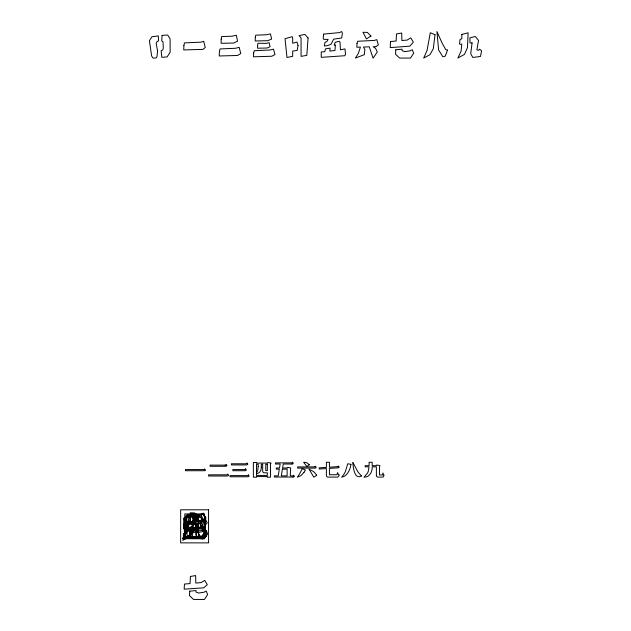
<?xml version="1.0" encoding="UTF-8"?>
<svg xmlns="http://www.w3.org/2000/svg" width="631" height="631" viewBox="0 0 631 631"><rect width="100%" height="100%" fill="white"/><g stroke="black" fill="none" stroke-linecap="round" stroke-linejoin="round"><path stroke-width="0.95" d="M185.853 516.079L185.325 519.881L185.893 521.19L190.286 521.245L189.142 523.217L187.084 524.187L186.547 527.666L189.671 527.342L193.236 525.946L195.776 521.009L203.852 519.889L205.146 516.765L203.34 513.074L201.289 514.644L185.893 516.142M204.428 538.74L204.428 513.934L184.796 513.934L184.796 538.74L204.428 538.74L207.615 533.936L206.266 530.403L203.947 531.531L198.655 532.312L196.028 531.365L195.989 529.843L189.726 530.466L189.466 534.875L193.504 538.74M315.058 466.64L315.461 466.285L316.218 467.382L315.729 467.784A1.349 1.349 0 0 1 314.877 468.107L297.651 468.099L297.651 466.908L314.356 466.908A1.033 1.033 0 0 0 315.058 466.648M338.011 466.419L338.413 466.064L339.178 467.161L338.681 467.563M204.925 470.434L205.414 470.032L204.657 468.936L204.255 469.29A1.002 1.002 0 0 1 203.576 469.574L185.411 469.559L185.411 470.726L204.073 470.726A1.333 1.333 0 0 0 204.933 470.442M291.964 464.022L283.248 464.022L282.601 467.989L287.373 467.989L287.594 467.429L290.639 467.855L290.26 475.869L292.547 475.869A1.049 1.049 0 0 0 293.241 475.577L293.62 475.222L294.401 476.318L293.912 476.72A1.459 1.459 0 0 1 293.06 477.06M225.141 465.11L210.091 465.11L210.091 466.277L225.63 466.277A1.349 1.349 0 0 0 226.482 465.962L226.979 465.56L226.213 464.463L225.811 464.818A0.954 0.954 0 0 1 225.141 465.118M293.06 477.036L274.382 477.036L274.382 475.869L278.208 475.869L279.312 469.148L276.283 469.148L276.283 467.989L279.509 467.989L280.156 464.022L275.479 464.022L275.479 462.862L291.467 462.862A1.041 1.041 0 0 0 292.137 462.562L292.547 462.207L293.305 463.304L292.816 463.706A1.349 1.349 0 0 1 291.964 464.037M376.376 475.443L376.376 466.845L372.187 466.845C372.598 471.712 369.403 477.454 363.969 477.217L367.368 473.282A11.413 11.413 0 0 0 368.236 471.396L369.056 466.845L365.16 466.845L365.16 465.678L369.096 465.678L369.096 462.255L372.187 462.255L372.187 465.678L376.581 465.678L376.873 464.96L379.98 465.654L379.539 466.759L379.539 474.954L382.489 474.954L382.985 472.935L383.459 474.954L383.971 474.954A3.013 3.013 0 0 1 383.964 475.537L383.348 476.831A1.278 1.278 0 0 1 382.875 477.075L378.056 477.123A1.68 1.68 0 0 1 376.384 475.443M338.035 466.443A1.23 1.23 0 0 1 337.34 466.688L329.437 467.2L329.437 462.255L326.385 462.255L326.385 467.405L319.176 467.855L319.262 469.014L326.385 468.573L326.385 475.427A1.68 1.68 0 0 0 328.065 477.099L337.885 477.091L339.131 475.561A3.139 3.139 0 0 0 339.155 474.749L338.35 474.749L337.656 472.556L336.891 474.749L329.437 474.749L329.437 468.391L337.853 467.855A1.538 1.538 0 0 0 338.697 467.587M186.918 515.117L186.91 519.384L185.057 520.267L184.623 524.464L185.096 524.992L186.808 524.96L186.113 531.294L182.919 538.74L189.537 535.072L192.542 528.273L193.204 513.484L186.918 515.117M461.837 34.453L461.829 38.712L459.975 39.603L459.542 43.791L460.015 44.32L461.805 44.036L461.087 51.237L457.838 58.068L464.455 54.408L467.461 47.601L468.123 32.812L461.837 34.453M258.213 466.372L257.803 470.111A8.353 8.353 0 0 1 257.267 471.538L256.486 472.871L256.486 464.25L258.213 464.25L258.213 466.372M186.295 519.865L186.216 524.006L198.757 523.793L202.669 521.9L201.407 515.969L197.314 516.915L186.729 517.333L186.295 519.865M221.189 39.13L221.11 43.271L233.651 43.058L237.564 41.165L236.302 35.233L232.208 36.18L221.623 36.598L221.189 39.13M261.281 467.114C261.557 470.079 259.814 473.573 256.486 473.605L256.486 475.427L267.347 475.427L267.347 472.8L264.326 472.8A1.656 1.656 0 0 1 262.67 471.144L262.67 464.25L261.281 464.25L261.281 467.114M188.519 526.073L188.44 528.865L197.992 528.668L200.981 527.374L200.043 523.367L196.927 524.03L188.843 523.919L188.519 526.073M257.622 45.424L257.543 48.216L267.087 48.019L270.076 46.726L269.145 42.719L266.022 43.381L257.937 43.271L257.622 45.424M186.2 518.035L186.09 521.624L198.623 521.348L202.551 519.684L201.328 514.549L197.235 515.401L186.65 515.835L186.2 518.035M255.295 37.387L255.192 40.976L267.725 40.7L271.645 39.035L270.431 33.9L266.329 34.752L255.744 35.186L255.295 37.387M183.897 45.566L183.739 49.928L202.961 49.384L205.249 47.491L203.679 41.26L201.171 42.159L184.497 42.892L183.897 45.566M184.086 524.416L183.929 528.786L203.15 528.242L205.438 526.349L203.868 520.118L201.36 521.017L184.686 521.75L184.086 524.416M184.497 532.343L184.347 536.713L202.654 536.216L205.848 534.276L204.278 528.044L200.863 528.991L185.104 529.677L184.497 532.343M219.399 51.616L219.241 55.978L237.548 55.481L240.75 53.54L239.181 47.309L235.757 48.256L219.998 48.942L219.399 51.616M205.769 517.657L204.965 536.011L198.773 536.729L198.031 518.335L196.754 515.235L202.606 513.949L205.769 517.657M184.165 524.061L183.992 527.776L187.581 527.626L185.498 533.944L182.54 538.598L191.453 535.23L192.037 530.174L190.625 527.579L196.407 527.327L200.248 538.74L204.428 532.477L202.661 528.739L200.24 527.311L203.206 527.082L205.501 525.449L203.955 520.157L201.447 520.961L184.78 521.782L184.165 524.061M357.012 43.539L356.838 47.254L360.427 47.104L358.345 53.414L355.387 58.068L364.3 54.7L364.884 49.652L363.464 47.057L369.253 46.804L373.087 58.218L377.275 51.947L375.508 48.208L373.087 46.781L376.052 46.56L378.348 44.919L376.802 39.635L374.293 40.431L357.627 41.26L357.012 43.539M184.465 522.192L184.165 528.281L203.758 526.83L207.284 522.783L204.689 518.516L201.084 520.741L195.815 521.198L195.626 513.705L190.428 514.604L190.073 521.703L184.465 522.192M184.567 533.668L184.386 537.454L202.685 536.902L205.895 535.198L204.373 529.803L200.95 530.647L185.191 531.349L184.567 533.668M253.67 53.02L253.481 56.806L271.787 56.254L274.998 54.55L273.475 49.155L270.044 49.999L254.285 50.701L253.67 53.02M390.534 41.52L390.234 47.609L409.827 46.166L413.352 42.111L410.757 37.844L407.153 40.076L401.884 40.534L401.695 33.033L396.497 33.932L396.142 41.031L390.534 41.52M190.428 576.466L190.073 583.572L184.465 584.054L184.165 589.18L203.758 587.808L207.284 584.653L204.689 580.386L201.084 582.61L195.815 583.068L195.626 575.567L190.428 576.466M189.726 591.176L189.466 595.577L193.504 599.45L204.428 599.45L207.615 594.639L206.266 591.113L203.947 592.241L198.655 593.022L196.028 592.075L195.989 590.553L189.726 591.176M395.795 49.794L395.534 54.203L399.573 58.068L410.497 58.068L413.684 53.264L412.327 49.739L410.016 50.859L404.723 51.639L402.097 50.701L402.057 49.171L395.795 49.794M162.08 35.383L161.741 40.92L163.003 41.827L163.295 48.074L162.727 49.967L161.126 50.772L161.836 57.334L167.12 56.9L170.141 52.247L170.102 38.87L167.688 35.005L162.08 35.383M193.749 515.298L193.401 520.843L192.423 520.977L191.627 522.949L193.054 530.371L192.471 535.79L191.785 537.226L188.606 537.58L187.084 535.38L184.875 520.149L187.352 516.174L193.749 515.298M196.572 530.182L196.162 536.847L202.575 536.303L204.428 531.649L205.548 518.272L203.143 514.407L197.535 514.786L197.188 520.323L198.457 521.238L198.465 527.484L197.889 529.377L196.572 530.182M308.07 37.97L306.816 55.339L301.074 56.38L301.074 37.915L299.047 35.628L304.907 34.397L308.07 37.97M335.376 45.132L334.966 50.425L329.855 51.119L330.1 48.122L325.501 48.871L324.807 51.663L321.242 51.971L321.242 57.342L344.912 55.717L345.52 54.1L344.976 48.926L340.432 49.786L340.022 42.23L339.218 41.33L335.179 42.277L334.193 45.132L335.376 45.132M197.535 526.83L197.132 531.988L192.013 532.667L192.258 529.748L187.659 530.474L186.973 533.195L183.4 533.503L183.4 538.74L205.588 537.155L206.187 535.577L205.643 531.01L202.598 531.373L202.18 524.006L201.376 523.123L197.337 524.045L196.359 526.83L197.535 526.83M157.6 50.969L157.024 56.38L156.338 57.823L153.159 58.178L151.629 55.978L149.421 40.747L151.897 36.772L158.294 35.896L158.594 40.905L156.977 41.567L156.172 43.539L157.6 50.969M194.111 517.002L192.352 531.089L189.008 537.005L182.777 540.341L186.169 532.698L189.371 515.014L194.111 517.002M435.027 34.729L433.26 48.816L429.916 54.723L423.685 58.068L427.077 50.417L430.287 32.741L435.027 34.729M197.164 523.588L195.799 534.331L197.874 538.133L205.58 537.123L206.66 531.349L204.689 529.882L203.86 530.923L201.967 530.561L203.616 521.127L200.437 517.175L194.995 518.477L195.082 523.564L197.164 523.588M472.083 42.916L470.718 53.659L472.793 57.46L480.499 56.451L481.579 50.677L479.607 49.21L478.779 50.251L476.886 49.888L478.535 40.455L475.348 36.503L469.914 37.805L469.992 42.892L472.083 42.916M323.687 34.106L323.167 38.01L323.727 39.351L328.128 39.406L326.976 41.425L324.926 42.427L324.389 45.992L327.505 45.653L331.078 44.225L333.618 39.161L341.686 38.018L342.365 33.198L341.742 31.589L339.123 32.631L323.687 34.106M350.939 464.313L350.781 465.307A23.063 23.063 0 0 1 349.992 468.415C348.73 472.343 346.033 476.547 341.616 477.194L343.201 475.246A22.724 22.724 0 0 0 345.409 471.515L347.713 463.777L350.939 464.313M282.396 469.148L281.3 475.869L287.129 475.869L287.129 469.148L282.396 469.148M195.736 525.41L194.884 530.553L190.381 531.255L190.381 536.665L184.796 537.446L183.518 518.209L189.852 516.316L190.381 523.123L194.663 521.861L195.736 525.41M298.037 45.456L297.185 50.425L292.681 51.095L292.681 56.317L286.971 57.476L285.031 38.72L292.153 36.677L292.681 38.105L292.681 43.239L296.956 42.025L298.037 45.456M206.55 532.383L204.357 538.417L201.967 539.063L197.708 532.217L196.012 513.823L201.281 525.552L204.783 531.815L206.55 532.383M447.458 50.109L445.273 56.135L442.883 56.79L438.616 49.944L436.928 31.55L442.197 43.279L445.691 49.541L447.458 50.109M270.912 463.107L270.462 464.069L270.462 477.194L267.347 477.194L267.347 476.586L256.486 476.586L256.486 477.194L253.37 477.194L253.37 462.476L256.486 462.476L256.486 463.083L267.576 463.083L267.883 462.499L270.912 463.107M303.882 472.516L300.892 475.648L297.319 477.217A43.539 43.539 0 0 0 302.162 468.73L305.357 469.961A16.461 16.461 0 0 1 303.882 472.516M247.036 463.146L246.65 463.509A1.112 1.112 0 0 1 245.964 463.793L231.403 463.777L231.403 464.944L246.476 464.944A1.301 1.301 0 0 0 247.305 464.653L247.794 464.25L247.036 463.146M245.601 468.928L245.222 469.283A1.112 1.112 0 0 1 244.528 469.574L232.831 469.559L232.831 470.718L245.041 470.718A1.42 1.42 0 0 0 245.893 470.426L246.382 470.024L245.601 468.928M248.377 474.954L247.999 475.309A1.049 1.049 0 0 1 247.305 475.624L230.039 475.6L230.039 476.768L247.817 476.768A1.349 1.349 0 0 0 248.669 476.452L249.166 476.05L248.377 474.954M227.783 474.204L227.381 474.559A1.033 1.033 0 0 1 226.687 474.835L208.545 474.827L208.545 476.019L227.199 476.019A1.349 1.349 0 0 0 228.051 475.703L228.548 475.301L227.783 474.204M361.531 475.94C354.417 480.104 353.123 467.153 352.839 462.436L357.903 471.846A28.947 28.947 0 0 0 359.615 473.96L361.531 475.94M316.715 475.222L313.844 477.217L309.056 469.196L313.205 471.341A17.723 17.723 0 0 1 314.735 472.729L316.715 475.222M309.364 464.739L306.855 466.443L303.7 462.365A7.075 7.075 0 0 1 306.737 462.752L309.364 464.739M370.965 36.046L366.437 38.933L363.006 32.284L367.329 32.41L370.965 36.046M198.118 516.568L193.591 519.463L190.16 512.806L194.482 512.932L198.118 516.568M267.347 464.25L265.777 464.25L265.777 470.608L267.347 470.608L267.347 464.25M208.561 509.801L180.655 509.801L180.655 542.873L208.561 542.873L208.561 509.801"/></g></svg>
